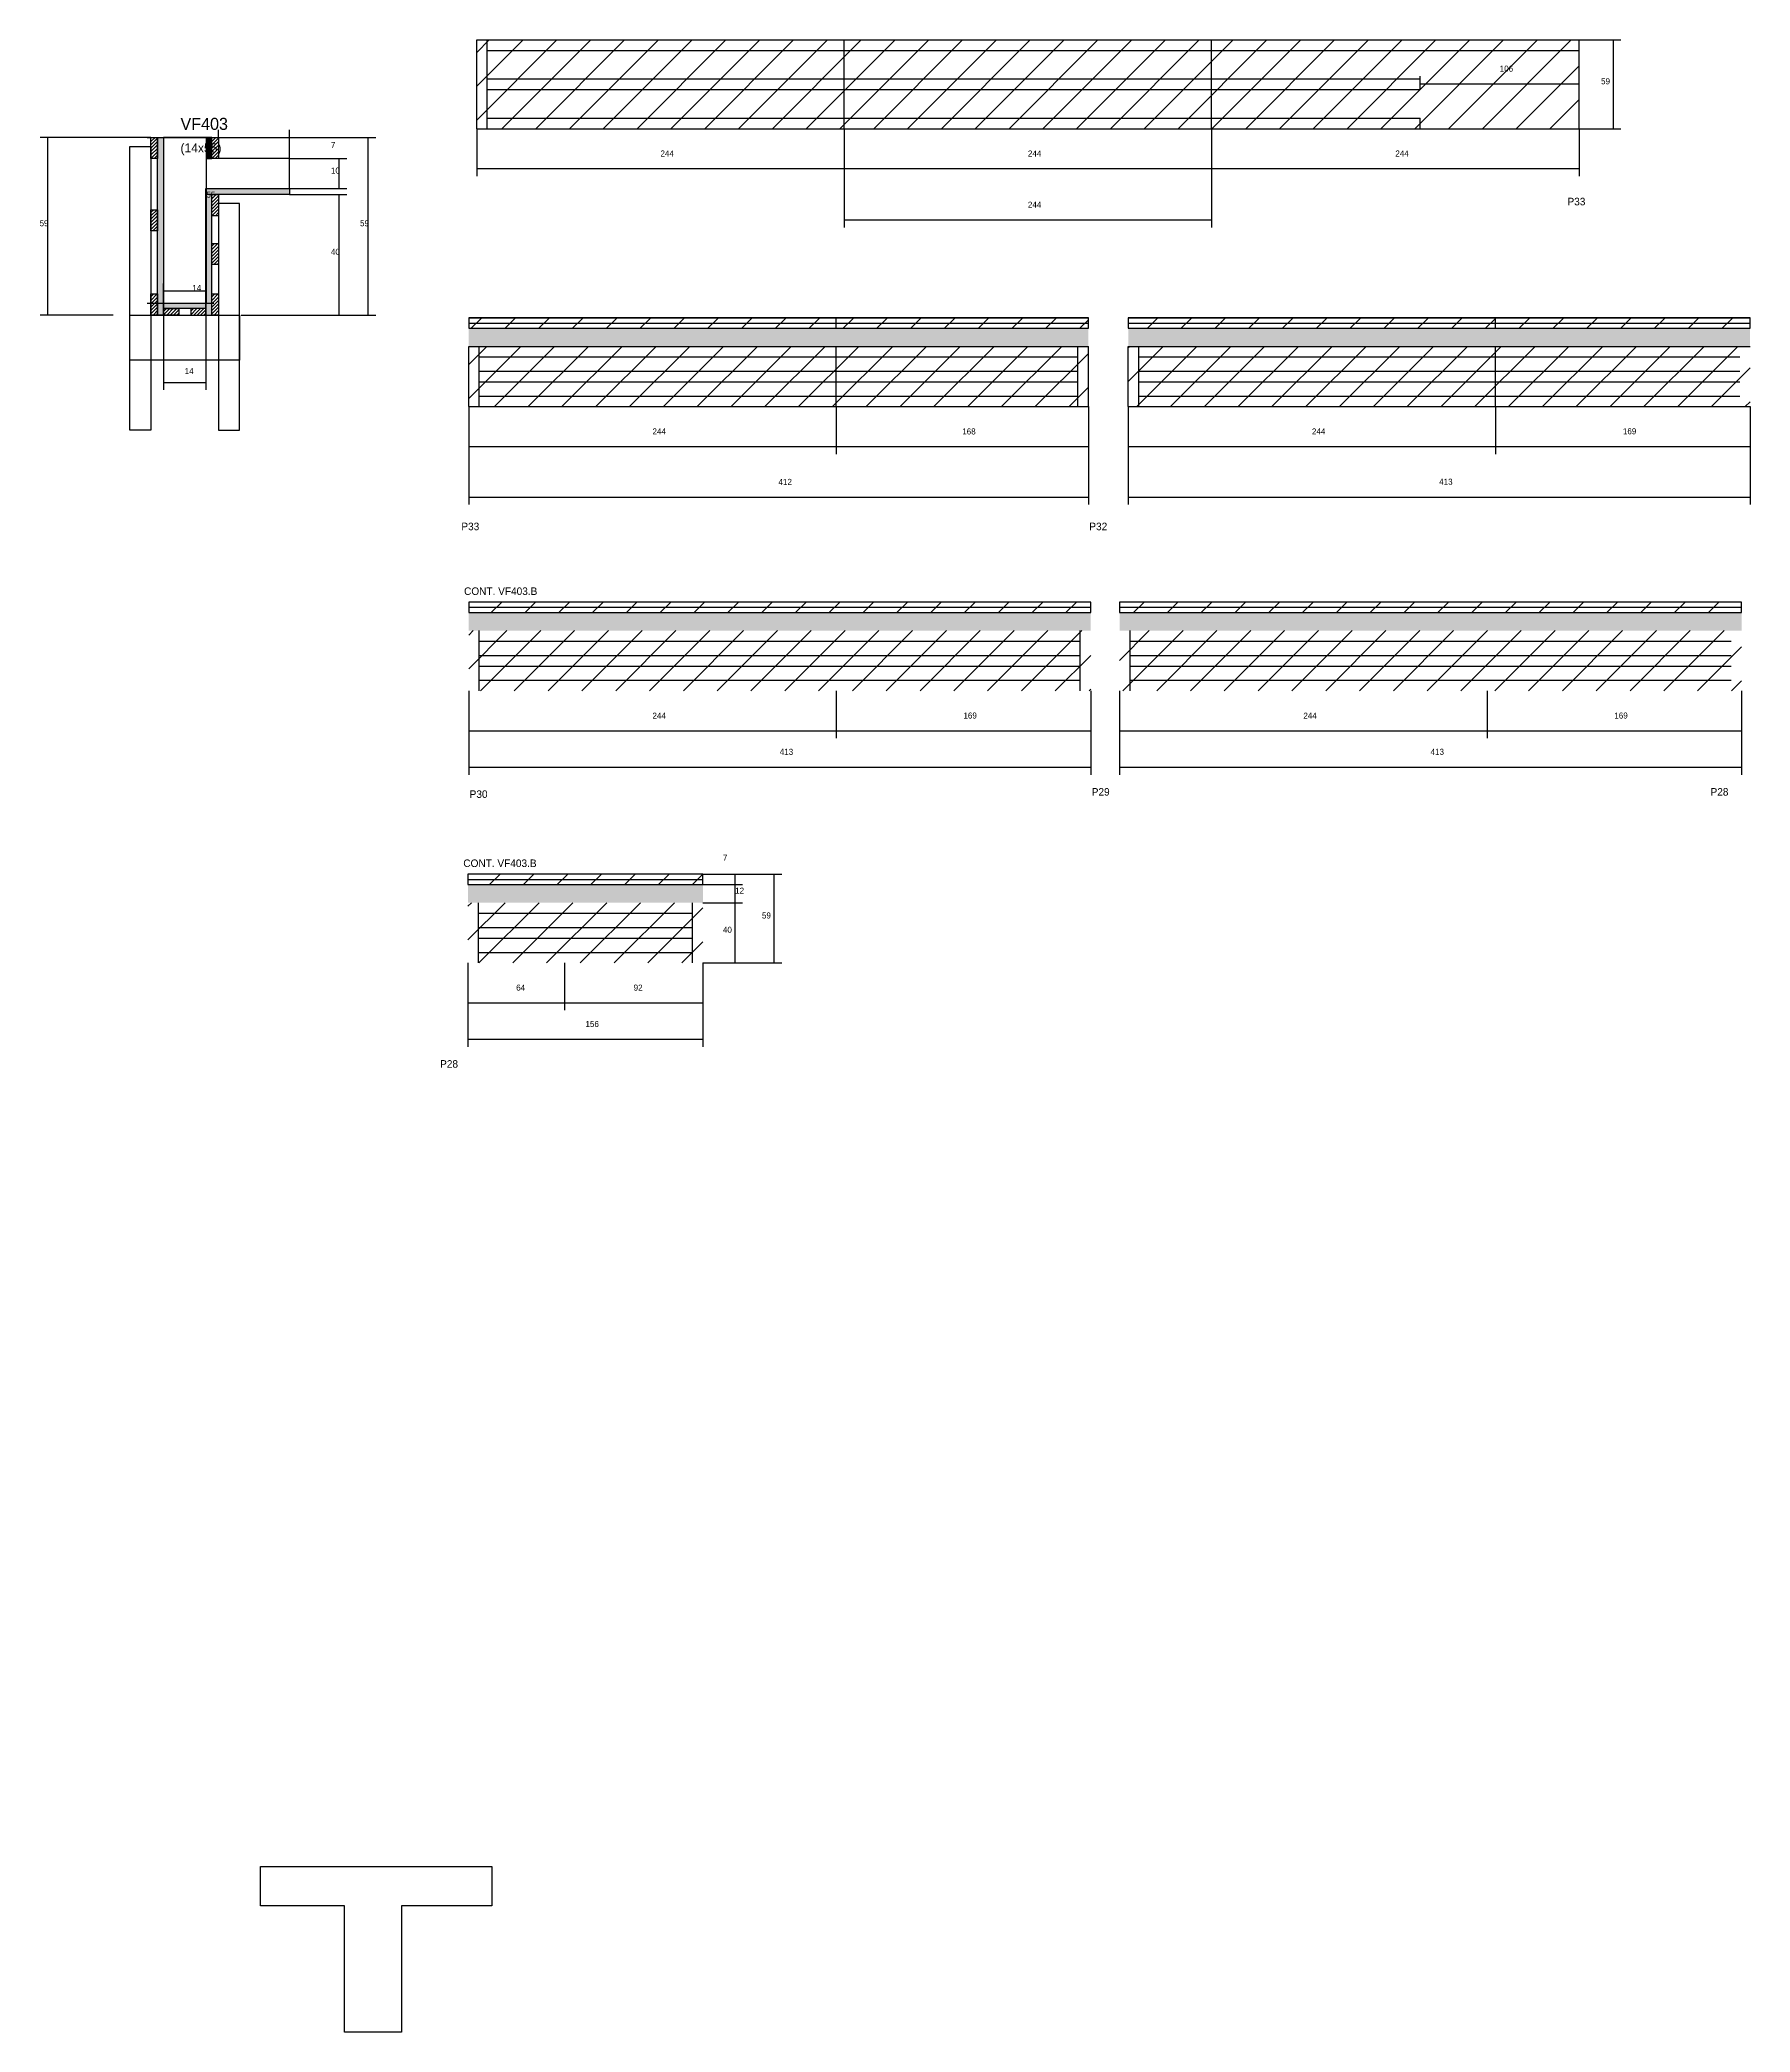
# Model space of a CAD drawing. Header units: metres. Extents: x 5315 to 7554, y 3320 to 4680.
# Drawn here: x 6418 to 7554, y 3328 to 4651 of the extents above; entities that cross this region are included whole.
import ezdxf

# ---------------------------------------------------------------- set-up
doc = ezdxf.new("R2010")
doc.units = ezdxf.units.M
for name, color, linetype in [('CONCRETO', 251, 'Continuous'), ('COTA', 241, 'Continuous'), ('Cota Seção (2x)', 4, 'Continuous'), ('Hachura', 253, 'Continuous'), ('Madeira', 126, 'Continuous'), ('NOMENCLATURA', 7, 'Continuous'), ('Painéis', 200, 'Continuous'), ('REAPROVEITAMENTO', 251, 'Continuous'), ('SARR_2.2x7', 40, 'Continuous'), ('SARR_3.5x7', 81, 'Continuous'), ('Texto Seção', 7, 'Continuous')]:
    doc.layers.add(name, color=color, linetype=linetype)

msp = doc.modelspace()

# ---------------------------------------------------------------- hatches: boundary and pattern name
at = {"layer": 'COTA'}
h = msp.add_hatch(dxfattribs=at)
h.set_pattern_fill('AR-CONC', scale=0.03)
h.paths.add_polyline_path([(7114.5, 4459.6), (6703, 4459.6), (6703, 4459.6), (6703, 4447.6), (6703, 4447.6), (7114.5, 4447.6), (7114.5, 4447.6), (7114.5, 4459.6)])
h = msp.add_hatch(dxfattribs=at)
h.set_pattern_fill('AR-CONC', scale=0.03)
h.paths.add_polyline_path([(7553.9, 4459.6), (7140.9, 4459.6), (7140.9, 4459.6), (7140.9, 4447.6), (7140.9, 4447.6), (7553.9, 4447.6), (7553.9, 4447.6), (7553.9, 4459.6)])
h = msp.add_hatch(dxfattribs=at)
h.set_pattern_fill('AR-CONC', scale=0.03)
h.paths.add_polyline_path([(7116, 4258.8), (7116, 4270.8), (7116, 4270.8), (6703, 4270.8), (6703, 4270.8), (6703, 4258.8), (6703, 4258.8), (7116, 4258.8)])
h = msp.add_hatch(dxfattribs=at)
h.set_pattern_fill('AR-CONC', scale=0.03)
h.paths.add_polyline_path([(7548.2, 4258.8), (7548.2, 4270.8), (7548.2, 4270.8), (7135.2, 4270.8), (7135.2, 4270.8), (7135.2, 4258.8), (7135.2, 4258.8), (7548.2, 4258.8)])
h = msp.add_hatch(dxfattribs=at)
h.set_pattern_fill('AR-CONC', scale=0.03)
h.paths.add_polyline_path([(6858.5, 4078.1), (6858.5, 4090.1), (6858.5, 4090.1), (6702.5, 4090.1), (6702.5, 4090.1), (6702.5, 4078.1), (6702.5, 4078.1), (6858.5, 4078.1)])
at = {"layer": 'Hachura'}
h = msp.add_hatch(dxfattribs=at)
h.set_pattern_fill('ANSI31', scale=0.5)
h.paths.add_polyline_path([(6496.4, 4572.4), (6492, 4572.4), (6492, 4572.4), (6492, 4586.4), (6492, 4586.4), (6496.4, 4586.4), (6496.4, 4586.4), (6496.4, 4572.4)])
h = msp.add_hatch(color=8, dxfattribs=at)
h.dxf.hatch_style = 1
h.paths.add_polyline_path([(6496.4, 4586.4), (6500.4, 4586.4), (6500.4, 4586.4), (6500.4, 4468.4), (6500.4, 4468.4), (6496.4, 4468.4), (6496.4, 4468.4), (6496.4, 4586.4)])
h = msp.add_hatch(color=8, dxfattribs=at)
h.dxf.hatch_style = 1
h.paths.add_polyline_path([(6532.4, 4586.4), (6528.8, 4586.4), (6528.8, 4586.4), (6528.8, 4572.4), (6528.8, 4572.4), (6532.4, 4572.4), (6532.4, 4572.4), (6532.4, 4586.4)])
h = msp.add_hatch(dxfattribs=at)
h.set_pattern_fill('ANSI31', scale=0.5)
h.paths.add_polyline_path([(6536.8, 4572.4), (6532.4, 4572.4), (6532.4, 4572.4), (6532.4, 4586.4), (6532.4, 4586.4), (6536.8, 4586.4), (6536.8, 4586.4), (6536.8, 4572.4)])
h = msp.add_hatch(color=8, dxfattribs=at)
h.dxf.hatch_style = 1
h.paths.add_polyline_path([(6528.4, 4548.4), (6528.4, 4552.4), (6528.4, 4552.4), (6584, 4552.4), (6584, 4552.4), (6584, 4548.4), (6584, 4548.4), (6528.4, 4548.4)])
h = msp.add_hatch(color=8, dxfattribs=at)
h.dxf.hatch_style = 1
h.paths.add_polyline_path([(6528.4, 4548.4), (6532.4, 4548.4), (6532.4, 4548.4), (6532.4, 4468.4), (6532.4, 4468.4), (6528.4, 4468.4), (6528.4, 4468.4), (6528.4, 4548.4)])
h = msp.add_hatch(dxfattribs=at)
h.set_pattern_fill('ANSI31', scale=0.5)
h.paths.add_polyline_path([(6536.8, 4534.4), (6532.4, 4534.4), (6532.4, 4534.4), (6532.4, 4548.4), (6532.4, 4548.4), (6536.8, 4548.4), (6536.8, 4548.4), (6536.8, 4534.4)])
h = msp.add_hatch(dxfattribs=at)
h.set_pattern_fill('ANSI31', scale=0.5)
h.paths.add_polyline_path([(6496.4, 4524.4), (6492, 4524.4), (6492, 4524.4), (6492, 4538.4), (6492, 4538.4), (6496.4, 4538.4), (6496.4, 4538.4), (6496.4, 4524.4)])
h = msp.add_hatch(dxfattribs=at)
h.set_pattern_fill('ANSI31', scale=0.5)
h.paths.add_polyline_path([(6536.8, 4501.9), (6532.4, 4501.9), (6532.4, 4501.9), (6532.4, 4515.9), (6532.4, 4515.9), (6536.8, 4515.9), (6536.8, 4515.9), (6536.8, 4501.9)])
h = msp.add_hatch(dxfattribs=at)
h.set_pattern_fill('ANSI31', scale=0.5)
h.paths.add_polyline_path([(6496.4, 4468.4), (6492, 4468.4), (6492, 4468.4), (6492, 4482.4), (6492, 4482.4), (6496.4, 4482.4), (6496.4, 4482.4), (6496.4, 4468.4)])
h = msp.add_hatch(color=8, dxfattribs=at)
h.dxf.hatch_style = 1
h.paths.add_polyline_path([(6500.4, 4472.8), (6500.4, 4476.4), (6500.4, 4476.4), (6528.4, 4476.4), (6528.4, 4476.4), (6528.4, 4472.8), (6528.4, 4472.8), (6500.4, 4472.8)])
h = msp.add_hatch(dxfattribs=at)
h.set_pattern_fill('ANSI31', scale=0.5)
h.paths.add_polyline_path([(6500.4, 4468.4), (6500.4, 4472.8), (6500.4, 4472.8), (6510.4, 4472.8), (6510.4, 4472.8), (6510.4, 4468.4), (6510.4, 4468.4), (6500.4, 4468.4)])
h = msp.add_hatch(dxfattribs=at)
h.set_pattern_fill('ANSI31', scale=0.5)
h.paths.add_polyline_path([(6528.4, 4468.4), (6528.4, 4472.8), (6528.4, 4472.8), (6518.4, 4472.8), (6518.4, 4472.8), (6518.4, 4468.4), (6518.4, 4468.4), (6528.4, 4468.4)])
h = msp.add_hatch(dxfattribs=at)
h.set_pattern_fill('ANSI31', scale=0.5)
h.paths.add_polyline_path([(6536.8, 4468.4), (6532.4, 4468.4), (6532.4, 4468.4), (6532.4, 4482.4), (6532.4, 4482.4), (6536.8, 4482.4), (6536.8, 4482.4), (6536.8, 4468.4)])
at = {"layer": 'REAPROVEITAMENTO'}
h = msp.add_hatch(dxfattribs=at)
h.set_pattern_fill('ANSI31', scale=5)
h.paths.add_polyline_path([(7440.3, 4592.2), (7440.3, 4651.2), (7440.3, 4651.2), (6708.3, 4651.2), (6708.3, 4651.2), (6708.3, 4592.2), (6708.3, 4592.2), (7440.3, 4592.2)])
h = msp.add_hatch(dxfattribs=at)
h.set_pattern_fill('ANSI31', scale=5)
h.paths.add_polyline_path([(7114.5, 4459.6), (7114.5, 4466.6), (7114.5, 4466.6), (6703, 4466.6), (6703, 4466.6), (6703, 4459.6), (6703, 4459.6), (7114.5, 4459.6)])
h = msp.add_hatch(dxfattribs=at)
h.set_pattern_fill('ANSI31', scale=5)
h.paths.add_polyline_path([(7553.9, 4459.6), (7553.9, 4466.6), (7553.9, 4466.6), (7140.9, 4466.6), (7140.9, 4466.6), (7140.9, 4459.6), (7140.9, 4459.6), (7553.9, 4459.6)])
h = msp.add_hatch(dxfattribs=at)
h.set_pattern_fill('ANSI31', scale=5)
h.paths.add_polyline_path([(7114.5, 4407.6), (7114.5, 4447.6), (7114.5, 4447.6), (6703, 4447.6), (6703, 4447.6), (6703, 4407.6), (6703, 4407.6), (7114.5, 4407.6)])
h = msp.add_hatch(dxfattribs=at)
h.set_pattern_fill('ANSI31', scale=5)
h.paths.add_polyline_path([(7553.9, 4407.6), (7553.9, 4447.6), (7553.9, 4447.6), (7140.9, 4447.6), (7140.9, 4447.6), (7140.9, 4407.6), (7140.9, 4407.6), (7553.9, 4407.6)])
h = msp.add_hatch(dxfattribs=at)
h.set_pattern_fill('ANSI31', scale=5)
h.paths.add_polyline_path([(7116, 4270.8), (7116, 4277.8), (7116, 4277.8), (6703, 4277.8), (6703, 4277.8), (6703, 4270.8), (6703, 4270.8), (7116, 4270.8)])
h = msp.add_hatch(dxfattribs=at)
h.set_pattern_fill('ANSI31', scale=5)
h.paths.add_polyline_path([(7548.2, 4270.8), (7548.2, 4277.8), (7548.2, 4277.8), (7135.2, 4277.8), (7135.2, 4277.8), (7135.2, 4270.8), (7135.2, 4270.8), (7548.2, 4270.8)])
h = msp.add_hatch(dxfattribs=at)
h.set_pattern_fill('ANSI31', scale=5)
h.paths.add_polyline_path([(7116, 4218.8), (7116, 4258.8), (7116, 4258.8), (6703, 4258.8), (6703, 4258.8), (6703, 4218.8), (6703, 4218.8), (7116, 4218.8)])
h = msp.add_hatch(dxfattribs=at)
h.set_pattern_fill('ANSI31', scale=5)
h.paths.add_polyline_path([(7548.2, 4218.8), (7548.2, 4258.8), (7548.2, 4258.8), (7135.2, 4258.8), (7135.2, 4258.8), (7135.2, 4218.8), (7135.2, 4218.8), (7548.2, 4218.8)])
h = msp.add_hatch(dxfattribs=at)
h.set_pattern_fill('ANSI31', scale=5)
h.paths.add_polyline_path([(6858.5, 4090.1), (6858.5, 4097.1), (6858.5, 4097.1), (6702.5, 4097.1), (6702.5, 4097.1), (6702.5, 4090.1), (6702.5, 4090.1), (6858.5, 4090.1)])
h = msp.add_hatch(dxfattribs=at)
h.set_pattern_fill('ANSI31', scale=5)
h.paths.add_polyline_path([(6858.5, 4038.1), (6858.5, 4078.1), (6858.5, 4078.1), (6702.5, 4078.1), (6702.5, 4078.1), (6702.5, 4038.1), (6702.5, 4038.1), (6858.5, 4038.1)])

# ---------------------------------------------------------------- linework, layer by layer
at = {"layer": 'CONCRETO'}
for points in [[(6584, 4552.4), (6584, 4572.4), (6528.8, 4572.4), (6528.8, 4586.4), (6500.4, 4586.4), (6500.4, 4476.4), (6528.4, 4476.4), (6528.4, 4552.4)], [(6564.8, 3411.9), (6564.8, 3437.9), (6718.4, 3437.9), (6718.4, 3411.9), (6658.4, 3411.9), (6658.4, 3327.9), (6620.4, 3327.9), (6620.4, 3411.9)]]:
    msp.add_lwpolyline(points, close=True, dxfattribs=at)
at = {"layer": 'COTA'}
for p, q in [((7440.3, 4651.2), (7468.1, 4651.2)), ((7463.1, 4592.2), (7463.1, 4651.2)), ((7334.8, 4621.7), (7334.8, 4627)), ((7334.8, 4622), (7440.3, 4622)), ((7440.3, 4621.7), (7440.3, 4627)), ((6708.3, 4592.2), (6708.3, 4560.7)), ((6952.3, 4592.2), (6952.3, 4560.7)), ((6952.3, 4592.2), (6952.3, 4560.7)), ((6952.3, 4592.2), (6952.3, 4526.6)), ((7196.3, 4592.2), (7196.3, 4560.7)), ((7196.3, 4592.2), (7196.3, 4526.6)), ((7196.3, 4592.2), (7196.3, 4560.7)), ((7440.3, 4592.2), (7468.1, 4592.2)), ((7440.3, 4592.2), (7440.3, 4560.7)), ((6492, 4586.4), (6418.5, 4586.4)), ((6423.5, 4468.4), (6423.5, 4586.4)), ((6536.8, 4586.4), (6536.8, 4591.4)), ((6536.8, 4586.4), (6641.3, 4586.4)), ((6536.8, 4586.4), (6584, 4586.4)), ((6584, 4572.4), (6584, 4591.4)), ((6636.3, 4468.4), (6636.3, 4586.4)), ((6584, 4572.4), (6622, 4572.4)), ((6617, 4552.4), (6617, 4572.4)), ((6708.3, 4565.7), (6952.3, 4565.7)), ((6952.3, 4565.7), (7196.3, 4565.7)), ((7196.3, 4565.7), (7440.3, 4565.7)), ((6584, 4552.4), (6622, 4552.4)), ((6584, 4548.4), (6622, 4548.4)), ((6617, 4468.4), (6617, 4548.4)), ((6952.3, 4531.6), (7196.3, 4531.6)), ((6466.8, 4468.4), (6418.5, 4468.4)), ((6500.4, 4468.4), (6500.4, 4418.7)), ((6528.4, 4468.4), (6528.4, 4418.7)), ((6552, 4468.4), (6641.3, 4468.4)), ((6552, 4468.4), (6622, 4468.4)), ((6500.4, 4423.7), (6528.4, 4423.7)), ((6703, 4407.6), (6703, 4376)), ((6703, 4407.6), (6703, 4342.5)), ((6947, 4407.6), (6947, 4376)), ((6947, 4407.6), (6947, 4376)), ((7114.5, 4407.6), (7114.5, 4376)), ((7114.5, 4407.6), (7114.5, 4342.5)), ((7140.9, 4407.6), (7140.9, 4376)), ((7140.9, 4407.6), (7140.9, 4342.5)), ((7384.9, 4407.6), (7384.9, 4376)), ((7384.9, 4407.6), (7384.9, 4376)), ((7553.9, 4407.6), (7553.9, 4376)), ((7553.9, 4407.6), (7553.9, 4342.5)), ((6703, 4381), (6947, 4381)), ((6947, 4381), (7114.5, 4381)), ((7140.9, 4381), (7384.9, 4381)), ((7384.9, 4381), (7553.9, 4381)), ((6703, 4347.5), (7114.5, 4347.5)), ((7140.9, 4347.5), (7553.9, 4347.5)), ((6703, 4218.8), (6703, 4187.3)), ((6703, 4218.8), (6703, 4163.1)), ((6947, 4218.8), (6947, 4187.3)), ((6947, 4218.8), (6947, 4187.3)), ((7116, 4218.8), (7116, 4187.3)), ((7116, 4218.8), (7116, 4163.1)), ((7135.2, 4218.8), (7135.2, 4187.3)), ((7135.2, 4218.8), (7135.2, 4163.1)), ((7379.2, 4218.8), (7379.2, 4187.3)), ((7379.2, 4218.8), (7379.2, 4187.3)), ((7548.2, 4218.8), (7548.2, 4187.3)), ((7548.2, 4218.8), (7548.2, 4163.1)), ((6703, 4192.3), (6947, 4192.3)), ((6947, 4192.3), (7116, 4192.3)), ((7135.2, 4192.3), (7379.2, 4192.3)), ((7379.2, 4192.3), (7548.2, 4192.3)), ((6703, 4168.1), (7116, 4168.1)), ((7135.2, 4168.1), (7548.2, 4168.1)), ((6858.5, 4097.1), (6884.9, 4097.1)), ((6858.5, 4097.1), (6910.9, 4097.1)), ((6858.5, 4090.1), (6884.9, 4090.1)), ((6858.5, 4090.1), (6884.9, 4090.1)), ((6879.9, 4090.1), (6879.9, 4097.1)), ((6879.9, 4078.1), (6879.9, 4090.1)), ((6905.9, 4038.1), (6905.9, 4097.1)), ((6858.5, 4078.1), (6884.9, 4078.1)), ((6858.5, 4078.1), (6884.9, 4078.1)), ((6879.9, 4038.1), (6879.9, 4078.1)), ((6702.5, 4038.1), (6702.5, 4006.6)), ((6702.5, 4038.1), (6702.5, 3982.4)), ((6766.5, 4038.1), (6766.5, 4006.6)), ((6766.5, 4038.1), (6766.5, 4006.6)), ((6858.5, 4038.1), (6858.5, 4006.6)), ((6858.5, 4038.1), (6858.5, 3982.4)), ((6858.5, 4038.1), (6884.9, 4038.1)), ((6858.5, 4038.1), (6910.9, 4038.1)), ((6702.5, 4011.6), (6766.5, 4011.6)), ((6766.5, 4011.6), (6858.5, 4011.6)), ((6702.5, 3987.4), (6858.5, 3987.4))]:
    msp.add_line(p, q, dxfattribs=at)
at = {"layer": 'Cota Seção (2x)'}
for p, q in [((6489.4, 4586.4), (6533.8, 4586.4)), ((6528.8, 4476.4), (6528.8, 4586.4)), ((6500.4, 4468.4), (6500.4, 4489.4)), ((6528.4, 4468.4), (6528.4, 4489.4)), ((6489.4, 4476.4), (6533.8, 4476.4)), ((6500.4, 4484.4), (6528.4, 4484.4))]:
    msp.add_line(p, q, dxfattribs=at)
at = {"layer": 'Madeira'}
for points in [[(6496.4, 4572.4), (6492, 4572.4), (6492, 4586.4), (6496.4, 4586.4)], [(6536.8, 4572.4), (6532.4, 4572.4), (6532.4, 4586.4), (6536.8, 4586.4)], [(6536.8, 4534.4), (6532.4, 4534.4), (6532.4, 4548.4), (6536.8, 4548.4)], [(6496.4, 4524.4), (6492, 4524.4), (6492, 4538.4), (6496.4, 4538.4)], [(6536.8, 4501.9), (6532.4, 4501.9), (6532.4, 4515.9), (6536.8, 4515.9)], [(6496.4, 4468.4), (6492, 4468.4), (6492, 4482.4), (6496.4, 4482.4)], [(6500.4, 4468.4), (6500.4, 4472.8), (6510.4, 4472.8), (6510.4, 4468.4)], [(6528.4, 4468.4), (6528.4, 4472.8), (6518.4, 4472.8), (6518.4, 4468.4)], [(6536.8, 4468.4), (6532.4, 4468.4), (6532.4, 4482.4), (6536.8, 4482.4)]]:
    msp.add_lwpolyline(points, close=True, dxfattribs=at)
at = {"layer": 'Painéis'}
for p, q in [((6708.3, 4651.2), (7440.3, 4651.2)), ((6708.3, 4592.2), (6708.3, 4651.2)), ((6952.3, 4592.2), (6952.3, 4651.2)), ((7196.3, 4592.2), (7196.3, 4651.2)), ((7440.3, 4592.2), (7440.3, 4651.2)), ((6708.3, 4592.2), (7440.3, 4592.2)), ((6528.4, 4552.4), (6584, 4552.4)), ((6500.4, 4476.4), (6528.4, 4476.4)), ((6703, 4466.6), (7114.5, 4466.6)), ((6703, 4459.6), (7114.5, 4459.6)), ((6947, 4459.6), (6947, 4466.6)), ((7114.5, 4459.6), (7114.5, 4466.6)), ((7140.9, 4466.6), (7553.9, 4466.6)), ((7140.9, 4459.6), (7553.9, 4459.6)), ((7384.9, 4459.6), (7384.9, 4466.6)), ((6703, 4447.6), (7114.5, 4447.6)), ((6703, 4407.6), (6703, 4447.6)), ((6947, 4407.6), (6947, 4447.6)), ((7114.5, 4407.6), (7114.5, 4447.6)), ((7140.9, 4447.6), (7553.9, 4447.6)), ((7140.9, 4407.6), (7140.9, 4447.6)), ((7384.9, 4407.6), (7384.9, 4447.6)), ((6703, 4407.6), (7114.5, 4407.6)), ((7140.9, 4407.6), (7553.9, 4407.6))]:
    msp.add_line(p, q, dxfattribs=at)
for points in [[(6496.4, 4586.4), (6500.4, 4586.4), (6500.4, 4468.4), (6496.4, 4468.4)], [(6532.4, 4586.4), (6528.8, 4586.4), (6528.8, 4572.4), (6532.4, 4572.4)], [(6528.4, 4548.4), (6528.4, 4552.4), (6584, 4552.4), (6584, 4548.4)], [(6532.4, 4548.4), (6528.4, 4548.4), (6528.4, 4468.4), (6532.4, 4468.4)], [(6500.4, 4472.8), (6500.4, 4476.4), (6528.4, 4476.4), (6528.4, 4472.8)], [(6703, 4459.6), (7114.5, 4459.6), (7114.5, 4466.6), (6703, 4466.6)], [(7140.9, 4459.6), (7553.9, 4459.6), (7553.9, 4466.6), (7140.9, 4466.6)], [(6703, 4270.8), (7116, 4270.8), (7116, 4277.8), (6703, 4277.8)], [(7135.2, 4270.8), (7548.2, 4270.8), (7548.2, 4277.8), (7135.2, 4277.8)], [(6702.5, 4090.1), (6858.5, 4090.1), (6858.5, 4097.1), (6702.5, 4097.1)]]:
    msp.add_lwpolyline(points, close=True, dxfattribs=at)
at = {"layer": 'SARR_2.2x7'}
for p, q in [((6715.3, 4592.2), (6715.3, 4651.2)), ((6715.3, 4644.2), (6952.3, 4644.2)), ((6952.3, 4644.2), (7196.3, 4644.2)), ((7196.3, 4644.2), (7440.3, 4644.2)), ((6715.3, 4625.2), (6952.3, 4625.2)), ((6952.3, 4625.2), (7196.3, 4625.2)), ((7196.3, 4625.2), (7334.8, 4625.2)), ((7334.8, 4618.2), (7334.8, 4625.2)), ((6715.3, 4618.2), (6952.3, 4618.2)), ((6952.3, 4618.2), (7196.3, 4618.2)), ((7196.3, 4618.2), (7334.8, 4618.2)), ((6715.3, 4599.2), (6952.3, 4599.2)), ((6952.3, 4599.2), (7196.3, 4599.2)), ((7196.3, 4599.2), (7334.8, 4599.2)), ((7334.8, 4592.2), (7334.8, 4599.2)), ((6703, 4463.1), (6947, 4463.1)), ((6947, 4463.1), (7114.5, 4463.1)), ((7140.9, 4463.1), (7384.9, 4463.1)), ((7384.9, 4463.1), (7553.9, 4463.1)), ((6710, 4407.6), (6710, 4447.6)), ((7107.5, 4407.6), (7107.5, 4447.6)), ((7147.9, 4407.6), (7147.9, 4447.6)), ((6710, 4440.6), (6947, 4440.6)), ((6947, 4440.6), (7107.5, 4440.6)), ((7147.9, 4440.6), (7384.9, 4440.6)), ((7384.9, 4440.6), (7547, 4440.6)), ((6710, 4431.1), (6947, 4431.1)), ((6710, 4424.1), (6947, 4424.1)), ((6947, 4431.1), (7107.5, 4431.1)), ((6947, 4424.1), (7107.5, 4424.1)), ((7147.9, 4431.1), (7384.9, 4431.1)), ((7147.9, 4424.1), (7384.9, 4424.1)), ((7384.9, 4431.1), (7547, 4431.1)), ((7384.9, 4424.1), (7547, 4424.1)), ((6710, 4414.6), (6947, 4414.6)), ((6947, 4414.6), (7107.5, 4414.6)), ((7147.9, 4414.6), (7384.9, 4414.6)), ((7384.9, 4414.6), (7547, 4414.6)), ((6703, 4274.3), (6947, 4274.3)), ((6947, 4274.3), (7116, 4274.3)), ((7135.2, 4274.3), (7379.2, 4274.3)), ((7379.2, 4274.3), (7548.2, 4274.3)), ((6710, 4218.8), (6710, 4258.8)), ((6710, 4251.8), (6947, 4251.8)), ((6947, 4251.8), (7109, 4251.8)), ((7109, 4218.8), (7109, 4258.8)), ((7142.2, 4218.8), (7142.2, 4258.8)), ((7142.2, 4251.8), (7379.2, 4251.8)), ((7379.2, 4251.8), (7541.3, 4251.8)), ((6710, 4242.3), (6947, 4242.3)), ((6710, 4235.3), (6947, 4235.3)), ((6947, 4242.3), (7109, 4242.3)), ((6947, 4235.3), (7109, 4235.3)), ((7142.2, 4242.3), (7379.2, 4242.3)), ((7142.2, 4235.3), (7379.2, 4235.3)), ((7379.2, 4242.3), (7541.3, 4242.3)), ((7379.2, 4235.3), (7541.3, 4235.3)), ((6710, 4225.8), (6947, 4225.8)), ((6947, 4225.8), (7109, 4225.8)), ((7142.2, 4225.8), (7379.2, 4225.8)), ((7379.2, 4225.8), (7541.3, 4225.8)), ((6702.5, 4093.6), (6766.5, 4093.6)), ((6766.5, 4093.6), (6858.5, 4093.6)), ((6709.5, 4038.1), (6709.5, 4078.1)), ((6851.6, 4038.1), (6851.6, 4078.1)), ((6709.5, 4071.1), (6766.5, 4071.1)), ((6766.5, 4071.1), (6851.6, 4071.1)), ((6709.5, 4061.6), (6766.5, 4061.6)), ((6709.5, 4054.6), (6766.5, 4054.6)), ((6766.5, 4061.6), (6851.6, 4061.6)), ((6766.5, 4054.6), (6851.6, 4054.6)), ((6709.5, 4045.1), (6766.5, 4045.1)), ((6766.5, 4045.1), (6851.6, 4045.1))]:
    msp.add_line(p, q, dxfattribs=at)
at = {"layer": 'SARR_3.5x7'}
for points in [[(6478, 4580.4), (6492, 4580.4), (6492, 4392), (6478, 4392)], [(6550.8, 4542.4), (6536.8, 4542.4), (6536.8, 4392), (6550.8, 4392)], [(6478, 4468.4), (6550.8, 4468.4), (6550.8, 4438.4), (6478, 4438.4)]]:
    msp.add_lwpolyline(points, close=True, dxfattribs=at)

# ---------------------------------------------------------------- texts
at = {"layer": 'COTA'}
for s, p in [('106', (7387.6, 4630.1)), ('59', (7454.9, 4621.7)), ('7', (6611.5, 4579.4)), ('10', (6611.5, 4562.4)), ('244', (6830.3, 4573.7)), ('244', (7074.3, 4573.7)), ('244', (7318.3, 4573.7)), ('244', (7074.3, 4539.7)), ('59', (6418, 4527.4)), ('59', (6630.8, 4527.4)), ('40', (6611.5, 4508.4)), ('14', (6514.4, 4429.2)), ('244', (6825, 4389.1)), ('168', (7030.7, 4389.1)), ('244', (7262.9, 4389.1)), ('169', (7469.4, 4389.2)), ('412', (6908.7, 4355.6)), ('413', (7347.4, 4355.7)), ('244', (6825, 4200.3)), ('169', (7031.5, 4200.4)), ('244', (7257.2, 4200.3)), ('169', (7463.7, 4200.4)), ('413', (6909.5, 4176.3)), ('413', (7341.7, 4176.3)), ('7', (6871.8, 4106)), ('12', (6879.9, 4084.1)), ('59', (6897.7, 4067.6)), ('40', (6871.8, 4058.1)), ('64', (6734.5, 4019.7)), ('92', (6812.5, 4019.7)), ('156', (6780.5, 3995.5))]:
    msp.add_text(s, height=4, dxfattribs=at).set_placement(p)
at = {"layer": 'Cota Seção (2x)'}
for s, p in [('55', (6528.8, 4546.4)), ('14', (6519.4, 4484.4))]:
    msp.add_text(s, height=4, dxfattribs=at).set_placement(p)
at = {"layer": 'NOMENCLATURA'}
for s, p in [('P33', (7432.6, 4541.3)), ('P33', (6698.1, 4325.5)), ('P32', (7115.1, 4325.5)), ('P30', (6703.6, 4147.7)), ('P29', (7116.7, 4149.2)), ('P28', (7527.6, 4149.2)), ('P28', (6684, 3968.5))]:
    msp.add_text(s, height=5, dxfattribs=at).set_placement(p)
at = {"layer": 'Texto Seção'}
for s, height, p in [('VF403', 8, (6511.6, 4591.4)), ('(14x55)', 6, (6511.6, 4576.4)), ('CONT. VF403.B', 5, (6699.9, 4282.5)), ('CONT. VF403.B', 5, (6699.4, 4101.8))]:
    msp.add_text(s, height=height, dxfattribs=at).set_placement(p)

doc.saveas('drawing.dxf')
